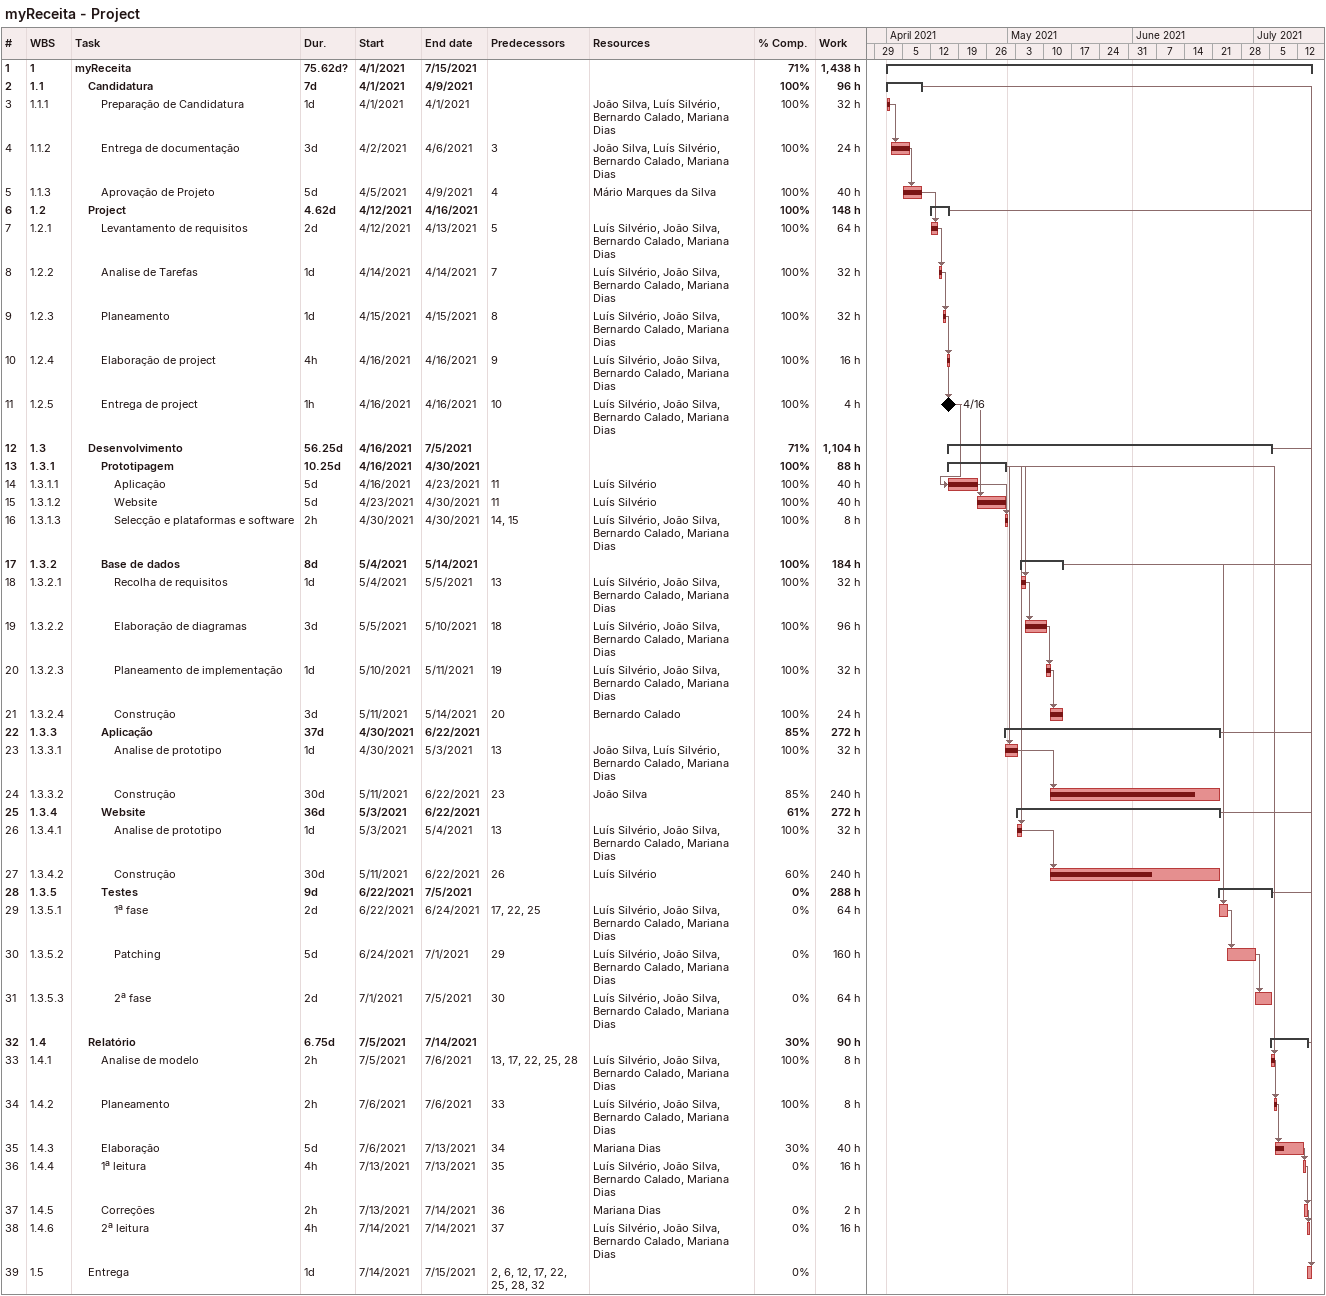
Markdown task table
myReceita - Project

| ID | WBS | Task | Duration | Start | Finish | Predecessors | Resources | % complete | Work (h) |
|---|---|---|---|---|---|---|---|---|---|
| 1 | 1 | **myReceita** | 75.62d? | 2021-04-01 | 2021-07-15 |  |  | 71 | 1438 |
| 2 | 1.1 | **Candidatura** | 7d | 2021-04-01 | 2021-04-09 |  |  | 100 | 96 |
| 3 | 1.1.1 | Preparação de Candidatura | 1d | 2021-04-01 | 2021-04-01 |  | João Silva, Luís Silvério, Bernardo Calado, Mariana Dias | 100 | 32 |
| 4 | 1.1.2 | Entrega de documentação | 3d | 2021-04-02 | 2021-04-06 | 3 | João Silva, Luís Silvério, Bernardo Calado, Mariana Dias | 100 | 24 |
| 5 | 1.1.3 | Aprovação de Projeto | 5d | 2021-04-05 | 2021-04-09 | 4 | Mário Marques da Silva | 100 | 40 |
| 6 | 1.2 | **Project** | 4.62d | 2021-04-12 | 2021-04-16 |  |  | 100 | 148 |
| 7 | 1.2.1 | Levantamento de requisitos | 2d | 2021-04-12 | 2021-04-13 | 5 | Luís Silvério, João Silva, Bernardo Calado, Mariana Dias | 100 | 64 |
| 8 | 1.2.2 | Analise de Tarefas | 1d | 2021-04-14 | 2021-04-14 | 7 | Luís Silvério, João Silva, Bernardo Calado, Mariana Dias | 100 | 32 |
| 9 | 1.2.3 | Planeamento | 1d | 2021-04-15 | 2021-04-15 | 8 | Luís Silvério, João Silva, Bernardo Calado, Mariana Dias | 100 | 32 |
| 10 | 1.2.4 | Elaboração de project | 4h | 2021-04-16 | 2021-04-16 | 9 | Luís Silvério, João Silva, Bernardo Calado, Mariana Dias | 100 | 16 |
| 11 | 1.2.5 | Entrega de project | 1h | 2021-04-16 | 2021-04-16 | 10 | Luís Silvério, João Silva, Bernardo Calado, Mariana Dias | 100 | 4 |
| 12 | 1.3 | **Desenvolvimento** | 56.25d | 2021-04-16 | 2021-07-05 |  |  | 71 | 1104 |
| 13 | 1.3.1 | **Prototipagem** | 10.25d | 2021-04-16 | 2021-04-30 |  |  | 100 | 88 |
| 14 | 1.3.1.1 | Aplicação | 5d | 2021-04-16 | 2021-04-23 | 11 | Luís Silvério | 100 | 40 |
| 15 | 1.3.1.2 | Website | 5d | 2021-04-23 | 2021-04-30 | 11 | Luís Silvério | 100 | 40 |
| 16 | 1.3.1.3 | Selecção e plataformas e software | 2h | 2021-04-30 | 2021-04-30 | 14, 15 | Luís Silvério, João Silva, Bernardo Calado, Mariana Dias | 100 | 8 |
| 17 | 1.3.2 | **Base de dados** | 8d | 2021-05-04 | 2021-05-14 |  |  | 100 | 184 |
| 18 | 1.3.2.1 | Recolha de requisitos | 1d | 2021-05-04 | 2021-05-05 | 13 | Luís Silvério, João Silva, Bernardo Calado, Mariana Dias | 100 | 32 |
| 19 | 1.3.2.2 | Elaboração de diagramas | 3d | 2021-05-05 | 2021-05-10 | 18 | Luís Silvério, João Silva, Bernardo Calado, Mariana Dias | 100 | 96 |
| 20 | 1.3.2.3 | Planeamento de implementação | 1d | 2021-05-10 | 2021-05-11 | 19 | Luís Silvério, João Silva, Bernardo Calado, Mariana Dias | 100 | 32 |
| 21 | 1.3.2.4 | Construção | 3d | 2021-05-11 | 2021-05-14 | 20 | Bernardo Calado | 100 | 24 |
| 22 | 1.3.3 | **Aplicação** | 37d | 2021-04-30 | 2021-06-22 |  |  | 85 | 272 |
| 23 | 1.3.3.1 | Analise de prototipo | 1d | 2021-04-30 | 2021-05-03 | 13 | João Silva, Luís Silvério, Bernardo Calado, Mariana Dias | 100 | 32 |
| 24 | 1.3.3.2 | Construção | 30d | 2021-05-11 | 2021-06-22 | 23 | João Silva | 85 | 240 |
| 25 | 1.3.4 | **Website** | 36d | 2021-05-03 | 2021-06-22 |  |  | 61 | 272 |
| 26 | 1.3.4.1 | Analise de prototipo | 1d | 2021-05-03 | 2021-05-04 | 13 | Luís Silvério, João Silva, Bernardo Calado, Mariana Dias | 100 | 32 |
| 27 | 1.3.4.2 | Construção | 30d | 2021-05-11 | 2021-06-22 | 26 | Luís Silvério | 60 | 240 |
| 28 | 1.3.5 | **Testes** | 9d | 2021-06-22 | 2021-07-05 |  |  | 0 | 288 |
| 29 | 1.3.5.1 | 1ª fase | 2d | 2021-06-22 | 2021-06-24 | 17, 22, 25 | Luís Silvério, João Silva, Bernardo Calado, Mariana Dias | 0 | 64 |
| 30 | 1.3.5.2 | Patching | 5d | 2021-06-24 | 2021-07-01 | 29 | Luís Silvério, João Silva, Bernardo Calado, Mariana Dias | 0 | 160 |
| 31 | 1.3.5.3 | 2ª fase | 2d | 2021-07-01 | 2021-07-05 | 30 | Luís Silvério, João Silva, Bernardo Calado, Mariana Dias | 0 | 64 |
| 32 | 1.4 | **Relatório** | 6.75d | 2021-07-05 | 2021-07-14 |  |  | 30 | 90 |
| 33 | 1.4.1 | Analise de modelo | 2h | 2021-07-05 | 2021-07-06 | 13, 17, 22, 25, 28 | Luís Silvério, João Silva, Bernardo Calado, Mariana Dias | 100 | 8 |
| 34 | 1.4.2 | Planeamento | 2h | 2021-07-06 | 2021-07-06 | 33 | Luís Silvério, João Silva, Bernardo Calado, Mariana Dias | 100 | 8 |
| 35 | 1.4.3 | Elaboração | 5d | 2021-07-06 | 2021-07-13 | 34 | Mariana Dias | 30 | 40 |
| 36 | 1.4.4 | 1ª leitura | 4h | 2021-07-13 | 2021-07-13 | 35 | Luís Silvério, João Silva, Bernardo Calado, Mariana Dias | 0 | 16 |
| 37 | 1.4.5 | Correções | 2h | 2021-07-13 | 2021-07-14 | 36 | Mariana Dias | 0 | 2 |
| 38 | 1.4.6 | 2ª leitura | 4h | 2021-07-14 | 2021-07-14 | 37 | Luís Silvério, João Silva, Bernardo Calado, Mariana Dias | 0 | 16 |
| 39 | 1.5 | Entrega | 1d | 2021-07-14 | 2021-07-15 | 2, 6, 12, 17, 22, 25, 28, 32 |  | 0 |  |
